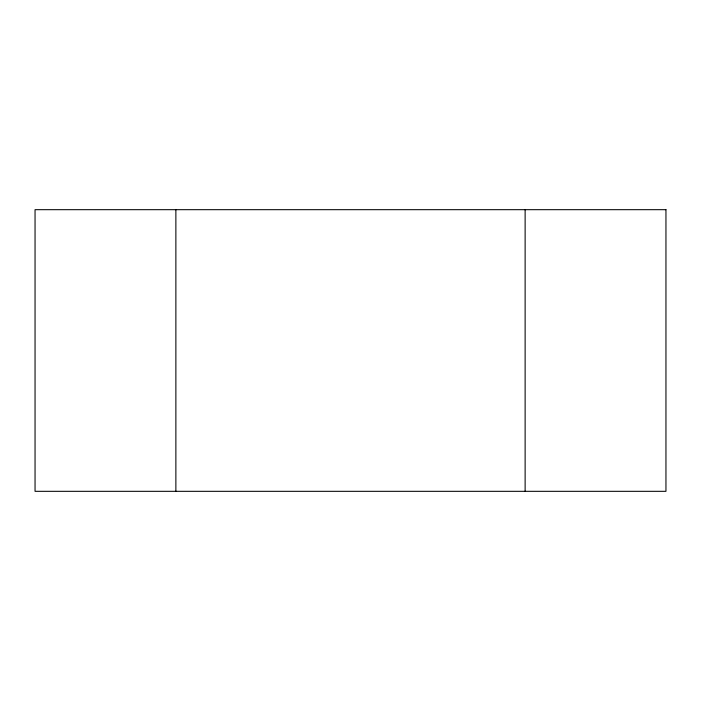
<?xml version="1.0" encoding="UTF-8"?>
<svg xmlns="http://www.w3.org/2000/svg" width="701" height="701" viewBox="0 0 701 701"><rect width="100%" height="100%" fill="white"/><g stroke="black" fill="none" stroke-linecap="round" stroke-linejoin="round"><path stroke-width="1.05" d="M525.128 209.678L525.128 491.322M175.872 209.678L175.872 491.322M665.95 209.678L35.05 209.678L35.05 491.322L665.95 491.322L665.95 209.678"/></g></svg>
